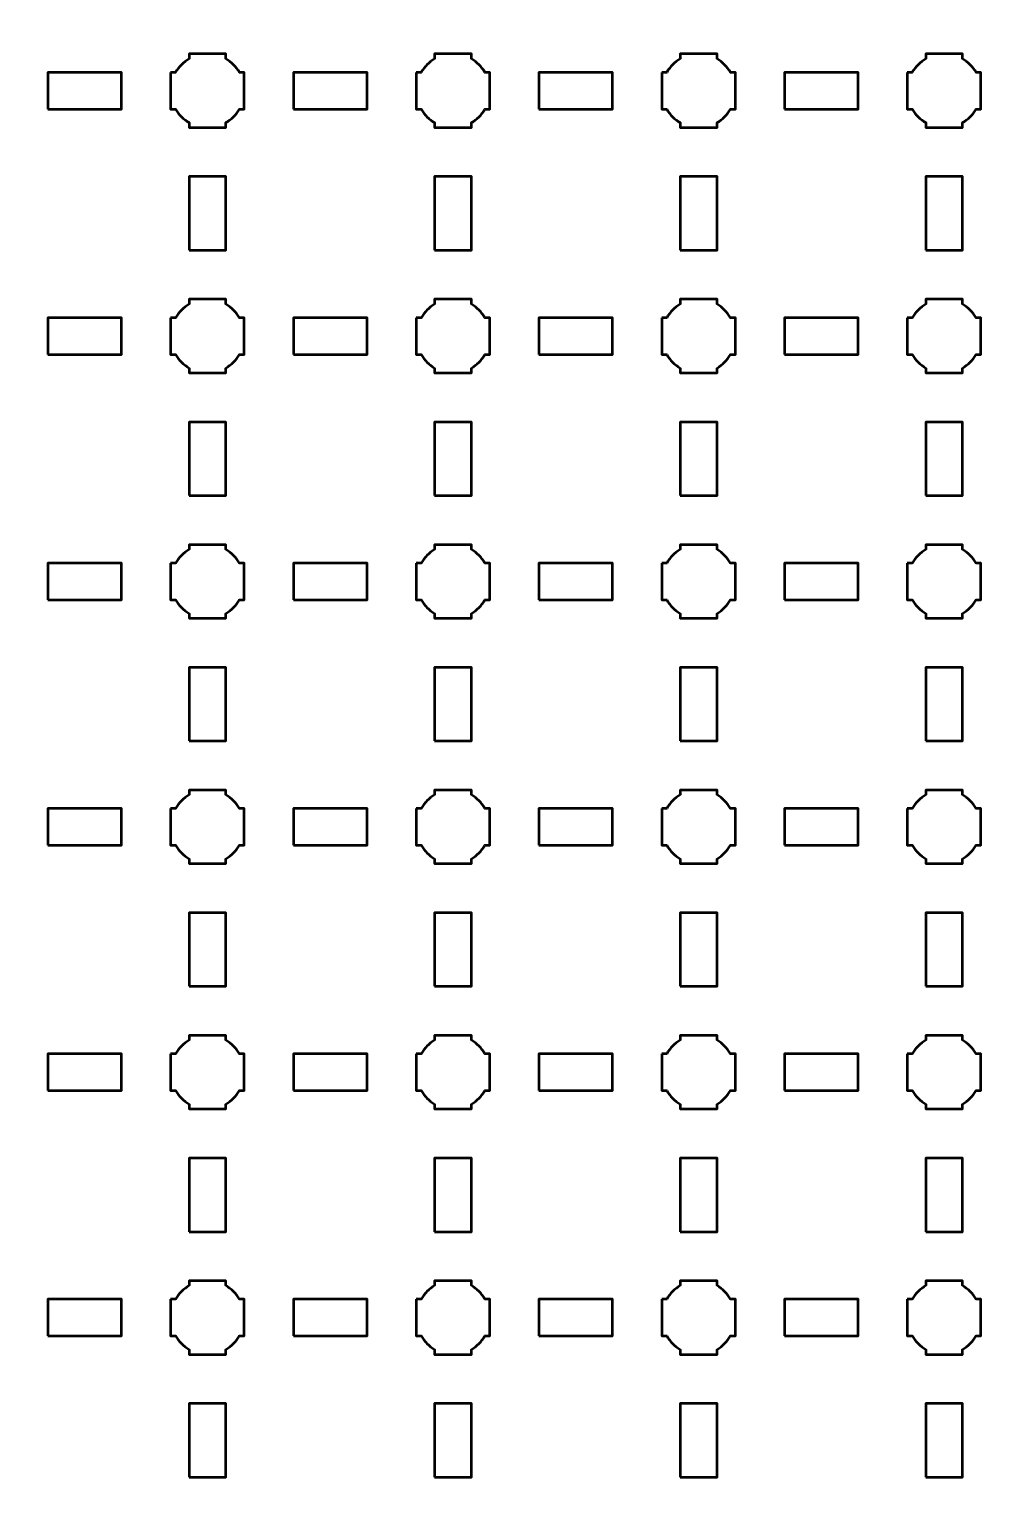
# Model space of a CAD drawing. Header units: centimetres. Extents: x -40.1 to 19.1, y -39.5 to 9.8.
# Drawn here: x -18.95 to -11, y -14.35 to -2.35 of the extents above; entities that cross this region are included whole.
import ezdxf

# ---------------------------------------------------------------- set-up
doc = ezdxf.new("R2010")
doc.units = ezdxf.units.CM
doc.header["$MEASUREMENT"] = 0
doc.layers.add('Layer 1', color=7, linetype='Continuous')

msp = doc.modelspace()

# ---------------------------------------------------------------- linework, layer by layer
at = {"layer": 'Layer 1', "color": 250, "lineweight": 53}
for points in [[(-18.8, -3), (-18.2, -3), (-18.2, -2.7), (-18.8, -2.7), (-18.8, -3)], [(-16.8, -3), (-16.2, -3), (-16.2, -2.7), (-16.8, -2.7), (-16.8, -3)], [(-14.8, -3), (-14.2, -3), (-14.2, -2.7), (-14.8, -2.7), (-14.8, -3)], [(-12.8, -3), (-12.2, -3), (-12.2, -2.7), (-12.8, -2.7), (-12.8, -3)], [(-17.65, -4.15), (-17.35, -4.15), (-17.35, -3.55), (-17.65, -3.55), (-17.65, -4.15)], [(-15.65, -4.15), (-15.35, -4.15), (-15.35, -3.55), (-15.65, -3.55), (-15.65, -4.15)], [(-13.65, -4.15), (-13.35, -4.15), (-13.35, -3.55), (-13.65, -3.55), (-13.65, -4.15)], [(-11.65, -4.15), (-11.35, -4.15), (-11.35, -3.55), (-11.65, -3.55), (-11.65, -4.15)], [(-18.8, -5), (-18.2, -5), (-18.2, -4.7), (-18.8, -4.7), (-18.8, -5)], [(-16.8, -5), (-16.2, -5), (-16.2, -4.7), (-16.8, -4.7), (-16.8, -5)], [(-14.8, -5), (-14.2, -5), (-14.2, -4.7), (-14.8, -4.7), (-14.8, -5)], [(-12.8, -5), (-12.2, -5), (-12.2, -4.7), (-12.8, -4.7), (-12.8, -5)], [(-17.65, -6.15), (-17.35, -6.15), (-17.35, -5.55), (-17.65, -5.55), (-17.65, -6.15)], [(-15.65, -6.15), (-15.35, -6.15), (-15.35, -5.55), (-15.65, -5.55), (-15.65, -6.15)], [(-13.65, -6.15), (-13.35, -6.15), (-13.35, -5.55), (-13.65, -5.55), (-13.65, -6.15)], [(-11.65, -6.15), (-11.35, -6.15), (-11.35, -5.55), (-11.65, -5.55), (-11.65, -6.15)], [(-18.8, -7), (-18.2, -7), (-18.2, -6.7), (-18.8, -6.7), (-18.8, -7)], [(-16.8, -7), (-16.2, -7), (-16.2, -6.7), (-16.8, -6.7), (-16.8, -7)], [(-14.8, -7), (-14.2, -7), (-14.2, -6.7), (-14.8, -6.7), (-14.8, -7)], [(-12.8, -7), (-12.2, -7), (-12.2, -6.7), (-12.8, -6.7), (-12.8, -7)], [(-17.65, -8.15), (-17.35, -8.15), (-17.35, -7.55), (-17.65, -7.55), (-17.65, -8.15)], [(-15.65, -8.15), (-15.35, -8.15), (-15.35, -7.55), (-15.65, -7.55), (-15.65, -8.15)], [(-13.65, -8.15), (-13.35, -8.15), (-13.35, -7.55), (-13.65, -7.55), (-13.65, -8.15)], [(-11.65, -8.15), (-11.35, -8.15), (-11.35, -7.55), (-11.65, -7.55), (-11.65, -8.15)], [(-18.8, -9), (-18.2, -9), (-18.2, -8.7), (-18.8, -8.7), (-18.8, -9)], [(-16.8, -9), (-16.2, -9), (-16.2, -8.7), (-16.8, -8.7), (-16.8, -9)], [(-14.8, -9), (-14.2, -9), (-14.2, -8.7), (-14.8, -8.7), (-14.8, -9)], [(-12.8, -9), (-12.2, -9), (-12.2, -8.7), (-12.8, -8.7), (-12.8, -9)], [(-17.65, -10.15), (-17.35, -10.15), (-17.35, -9.55), (-17.65, -9.55), (-17.65, -10.15)], [(-15.65, -10.15), (-15.35, -10.15), (-15.35, -9.55), (-15.65, -9.55), (-15.65, -10.15)], [(-13.65, -10.15), (-13.35, -10.15), (-13.35, -9.55), (-13.65, -9.55), (-13.65, -10.15)], [(-11.65, -10.15), (-11.35, -10.15), (-11.35, -9.55), (-11.65, -9.55), (-11.65, -10.15)], [(-18.8, -11), (-18.2, -11), (-18.2, -10.7), (-18.8, -10.7), (-18.8, -11)], [(-16.8, -11), (-16.2, -11), (-16.2, -10.7), (-16.8, -10.7), (-16.8, -11)], [(-14.8, -11), (-14.2, -11), (-14.2, -10.7), (-14.8, -10.7), (-14.8, -11)], [(-12.8, -11), (-12.2, -11), (-12.2, -10.7), (-12.8, -10.7), (-12.8, -11)], [(-17.65, -12.15), (-17.35, -12.15), (-17.35, -11.55), (-17.65, -11.55), (-17.65, -12.15)], [(-15.65, -12.15), (-15.35, -12.15), (-15.35, -11.55), (-15.65, -11.55), (-15.65, -12.15)], [(-13.65, -12.15), (-13.35, -12.15), (-13.35, -11.55), (-13.65, -11.55), (-13.65, -12.15)], [(-11.65, -12.15), (-11.35, -12.15), (-11.35, -11.55), (-11.65, -11.55), (-11.65, -12.15)], [(-18.8, -13), (-18.2, -13), (-18.2, -12.7), (-18.8, -12.7), (-18.8, -13)], [(-16.8, -13), (-16.2, -13), (-16.2, -12.7), (-16.8, -12.7), (-16.8, -13)], [(-14.8, -13), (-14.2, -13), (-14.2, -12.7), (-14.8, -12.7), (-14.8, -13)], [(-12.8, -13), (-12.2, -13), (-12.2, -12.7), (-12.8, -12.7), (-12.8, -13)], [(-17.65, -14.15), (-17.35, -14.15), (-17.35, -13.55), (-17.65, -13.55), (-17.65, -14.15)], [(-15.65, -14.15), (-15.35, -14.15), (-15.35, -13.55), (-15.65, -13.55), (-15.65, -14.15)], [(-13.65, -14.15), (-13.35, -14.15), (-13.35, -13.55), (-13.65, -13.55), (-13.65, -14.15)], [(-11.65, -14.15), (-11.35, -14.15), (-11.35, -13.55), (-11.65, -13.55), (-11.65, -14.15)]]:
    msp.add_lwpolyline(points, close=True, dxfattribs=at)
msp.add_open_spline([(-40.15, -39), (-40.15, -39), (-40.15, 9.3), (-40.15, 9.3), (-40.15, 9.3), (-40.15, 9.57609), (-39.92609, 9.8), (-39.65, 9.8), (-39.65, 9.8), (-39.65, 9.8), (18.65, 9.8), (18.65, 9.8), (18.65, 9.8), (18.92609, 9.8), (19.15, 9.57609), (19.15, 9.3), (19.15, 9.3), (19.15, 9.3), (19.15, -39), (19.15, -39), (19.15, -39), (19.15, -39.27609), (18.92609, -39.5), (18.65, -39.5), (18.65, -39.5), (18.65, -39.5), (-39.65, -39.5), (-39.65, -39.5), (-39.65, -39.5), (-39.92609, -39.5), (-40.15, -39.27609), (-40.15, -39)], degree=3, knots=[0, 0, 0, 0, 0.125, 0.125, 0.125, 0.125, 0.25, 0.25, 0.25, 0.25, 0.375, 0.375, 0.375, 0.375, 0.5, 0.5, 0.5, 0.5, 0.625, 0.625, 0.625, 0.625, 0.75, 0.75, 0.75, 0.75, 0.875, 0.875, 0.875, 0.875, 1, 1, 1, 1], dxfattribs=at)
at = {"layer": 'Layer 1', "lineweight": 53}
for points in [[(-17.8, -2.7), (-17.8, -2.7), (-17.75985, -2.7), (-17.75985, -2.7), (-17.75985, -2.7), (-17.7335, -2.65447), (-17.69553, -2.6165), (-17.65, -2.59015), (-17.65, -2.59015), (-17.65, -2.59015), (-17.65, -2.55), (-17.65, -2.55), (-17.65, -2.55), (-17.65, -2.55), (-17.5, -2.55), (-17.5, -2.55), (-17.5, -2.55), (-17.5, -2.55), (-17.35, -2.55), (-17.35, -2.55), (-17.35, -2.55), (-17.35, -2.55), (-17.35, -2.59015), (-17.35, -2.59015), (-17.35, -2.59015), (-17.30447, -2.6165), (-17.2665, -2.65447), (-17.24015, -2.7), (-17.24015, -2.7), (-17.24015, -2.7), (-17.2, -2.7), (-17.2, -2.7), (-17.2, -2.7), (-17.2, -2.7), (-17.2, -2.85), (-17.2, -2.85), (-17.2, -2.85), (-17.2, -2.85), (-17.2, -3), (-17.2, -3), (-17.2, -3), (-17.2, -3), (-17.24015, -3), (-17.24015, -3), (-17.24015, -3), (-17.2665, -3.04553), (-17.30447, -3.0835), (-17.35, -3.10985), (-17.35, -3.10985), (-17.35, -3.10985), (-17.35, -3.15), (-17.35, -3.15), (-17.35, -3.15), (-17.35, -3.15), (-17.5, -3.15), (-17.5, -3.15), (-17.5, -3.15), (-17.5, -3.15), (-17.65, -3.15), (-17.65, -3.15), (-17.65, -3.15), (-17.65, -3.15), (-17.65, -3.10985), (-17.65, -3.10985), (-17.65, -3.10985), (-17.69553, -3.0835), (-17.7335, -3.04553), (-17.75985, -3), (-17.75985, -3), (-17.75985, -3), (-17.8, -3), (-17.8, -3), (-17.8, -3), (-17.8, -3), (-17.8, -2.85), (-17.8, -2.85), (-17.8, -2.85), (-17.8, -2.85), (-17.8, -2.7), (-17.8, -2.7)], [(-15.8, -2.7), (-15.8, -2.7), (-15.75985, -2.7), (-15.75985, -2.7), (-15.75985, -2.7), (-15.7335, -2.65447), (-15.69553, -2.6165), (-15.65, -2.59015), (-15.65, -2.59015), (-15.65, -2.59015), (-15.65, -2.55), (-15.65, -2.55), (-15.65, -2.55), (-15.65, -2.55), (-15.5, -2.55), (-15.5, -2.55), (-15.5, -2.55), (-15.5, -2.55), (-15.35, -2.55), (-15.35, -2.55), (-15.35, -2.55), (-15.35, -2.55), (-15.35, -2.59015), (-15.35, -2.59015), (-15.35, -2.59015), (-15.30447, -2.6165), (-15.2665, -2.65447), (-15.24015, -2.7), (-15.24015, -2.7), (-15.24015, -2.7), (-15.2, -2.7), (-15.2, -2.7), (-15.2, -2.7), (-15.2, -2.7), (-15.2, -2.85), (-15.2, -2.85), (-15.2, -2.85), (-15.2, -2.85), (-15.2, -3), (-15.2, -3), (-15.2, -3), (-15.2, -3), (-15.24015, -3), (-15.24015, -3), (-15.24015, -3), (-15.2665, -3.04553), (-15.30447, -3.0835), (-15.35, -3.10985), (-15.35, -3.10985), (-15.35, -3.10985), (-15.35, -3.15), (-15.35, -3.15), (-15.35, -3.15), (-15.35, -3.15), (-15.5, -3.15), (-15.5, -3.15), (-15.5, -3.15), (-15.5, -3.15), (-15.65, -3.15), (-15.65, -3.15), (-15.65, -3.15), (-15.65, -3.15), (-15.65, -3.10985), (-15.65, -3.10985), (-15.65, -3.10985), (-15.69553, -3.0835), (-15.7335, -3.04553), (-15.75985, -3), (-15.75985, -3), (-15.75985, -3), (-15.8, -3), (-15.8, -3), (-15.8, -3), (-15.8, -3), (-15.8, -2.85), (-15.8, -2.85), (-15.8, -2.85), (-15.8, -2.85), (-15.8, -2.7), (-15.8, -2.7)], [(-13.8, -2.7), (-13.8, -2.7), (-13.75985, -2.7), (-13.75985, -2.7), (-13.75985, -2.7), (-13.7335, -2.65447), (-13.69553, -2.6165), (-13.65, -2.59015), (-13.65, -2.59015), (-13.65, -2.59015), (-13.65, -2.55), (-13.65, -2.55), (-13.65, -2.55), (-13.65, -2.55), (-13.5, -2.55), (-13.5, -2.55), (-13.5, -2.55), (-13.5, -2.55), (-13.35, -2.55), (-13.35, -2.55), (-13.35, -2.55), (-13.35, -2.55), (-13.35, -2.59015), (-13.35, -2.59015), (-13.35, -2.59015), (-13.30447, -2.6165), (-13.2665, -2.65447), (-13.24015, -2.7), (-13.24015, -2.7), (-13.24015, -2.7), (-13.2, -2.7), (-13.2, -2.7), (-13.2, -2.7), (-13.2, -2.7), (-13.2, -2.85), (-13.2, -2.85), (-13.2, -2.85), (-13.2, -2.85), (-13.2, -3), (-13.2, -3), (-13.2, -3), (-13.2, -3), (-13.24015, -3), (-13.24015, -3), (-13.24015, -3), (-13.2665, -3.04553), (-13.30447, -3.0835), (-13.35, -3.10985), (-13.35, -3.10985), (-13.35, -3.10985), (-13.35, -3.15), (-13.35, -3.15), (-13.35, -3.15), (-13.35, -3.15), (-13.5, -3.15), (-13.5, -3.15), (-13.5, -3.15), (-13.5, -3.15), (-13.65, -3.15), (-13.65, -3.15), (-13.65, -3.15), (-13.65, -3.15), (-13.65, -3.10985), (-13.65, -3.10985), (-13.65, -3.10985), (-13.69553, -3.0835), (-13.7335, -3.04553), (-13.75985, -3), (-13.75985, -3), (-13.75985, -3), (-13.8, -3), (-13.8, -3), (-13.8, -3), (-13.8, -3), (-13.8, -2.85), (-13.8, -2.85), (-13.8, -2.85), (-13.8, -2.85), (-13.8, -2.7), (-13.8, -2.7)], [(-11.8, -2.7), (-11.8, -2.7), (-11.75985, -2.7), (-11.75985, -2.7), (-11.75985, -2.7), (-11.7335, -2.65447), (-11.69553, -2.6165), (-11.65, -2.59015), (-11.65, -2.59015), (-11.65, -2.59015), (-11.65, -2.55), (-11.65, -2.55), (-11.65, -2.55), (-11.65, -2.55), (-11.5, -2.55), (-11.5, -2.55), (-11.5, -2.55), (-11.5, -2.55), (-11.35, -2.55), (-11.35, -2.55), (-11.35, -2.55), (-11.35, -2.55), (-11.35, -2.59015), (-11.35, -2.59015), (-11.35, -2.59015), (-11.30447, -2.6165), (-11.2665, -2.65447), (-11.24015, -2.7), (-11.24015, -2.7), (-11.24015, -2.7), (-11.2, -2.7), (-11.2, -2.7), (-11.2, -2.7), (-11.2, -2.7), (-11.2, -2.85), (-11.2, -2.85), (-11.2, -2.85), (-11.2, -2.85), (-11.2, -3), (-11.2, -3), (-11.2, -3), (-11.2, -3), (-11.24015, -3), (-11.24015, -3), (-11.24015, -3), (-11.2665, -3.04553), (-11.30447, -3.0835), (-11.35, -3.10985), (-11.35, -3.10985), (-11.35, -3.10985), (-11.35, -3.15), (-11.35, -3.15), (-11.35, -3.15), (-11.35, -3.15), (-11.5, -3.15), (-11.5, -3.15), (-11.5, -3.15), (-11.5, -3.15), (-11.65, -3.15), (-11.65, -3.15), (-11.65, -3.15), (-11.65, -3.15), (-11.65, -3.10985), (-11.65, -3.10985), (-11.65, -3.10985), (-11.69553, -3.0835), (-11.7335, -3.04553), (-11.75985, -3), (-11.75985, -3), (-11.75985, -3), (-11.8, -3), (-11.8, -3), (-11.8, -3), (-11.8, -3), (-11.8, -2.85), (-11.8, -2.85), (-11.8, -2.85), (-11.8, -2.85), (-11.8, -2.7), (-11.8, -2.7)], [(-17.8, -4.7), (-17.8, -4.7), (-17.75985, -4.7), (-17.75985, -4.7), (-17.75985, -4.7), (-17.7335, -4.65447), (-17.69553, -4.6165), (-17.65, -4.59015), (-17.65, -4.59015), (-17.65, -4.59015), (-17.65, -4.55), (-17.65, -4.55), (-17.65, -4.55), (-17.65, -4.55), (-17.5, -4.55), (-17.5, -4.55), (-17.5, -4.55), (-17.5, -4.55), (-17.35, -4.55), (-17.35, -4.55), (-17.35, -4.55), (-17.35, -4.55), (-17.35, -4.59015), (-17.35, -4.59015), (-17.35, -4.59015), (-17.30447, -4.6165), (-17.2665, -4.65447), (-17.24015, -4.7), (-17.24015, -4.7), (-17.24015, -4.7), (-17.2, -4.7), (-17.2, -4.7), (-17.2, -4.7), (-17.2, -4.7), (-17.2, -4.85), (-17.2, -4.85), (-17.2, -4.85), (-17.2, -4.85), (-17.2, -5), (-17.2, -5), (-17.2, -5), (-17.2, -5), (-17.24015, -5), (-17.24015, -5), (-17.24015, -5), (-17.2665, -5.04553), (-17.30447, -5.0835), (-17.35, -5.10985), (-17.35, -5.10985), (-17.35, -5.10985), (-17.35, -5.15), (-17.35, -5.15), (-17.35, -5.15), (-17.35, -5.15), (-17.5, -5.15), (-17.5, -5.15), (-17.5, -5.15), (-17.5, -5.15), (-17.65, -5.15), (-17.65, -5.15), (-17.65, -5.15), (-17.65, -5.15), (-17.65, -5.10985), (-17.65, -5.10985), (-17.65, -5.10985), (-17.69553, -5.0835), (-17.7335, -5.04553), (-17.75985, -5), (-17.75985, -5), (-17.75985, -5), (-17.8, -5), (-17.8, -5), (-17.8, -5), (-17.8, -5), (-17.8, -4.85), (-17.8, -4.85), (-17.8, -4.85), (-17.8, -4.85), (-17.8, -4.7), (-17.8, -4.7)], [(-15.8, -4.7), (-15.8, -4.7), (-15.75985, -4.7), (-15.75985, -4.7), (-15.75985, -4.7), (-15.7335, -4.65447), (-15.69553, -4.6165), (-15.65, -4.59015), (-15.65, -4.59015), (-15.65, -4.59015), (-15.65, -4.55), (-15.65, -4.55), (-15.65, -4.55), (-15.65, -4.55), (-15.5, -4.55), (-15.5, -4.55), (-15.5, -4.55), (-15.5, -4.55), (-15.35, -4.55), (-15.35, -4.55), (-15.35, -4.55), (-15.35, -4.55), (-15.35, -4.59015), (-15.35, -4.59015), (-15.35, -4.59015), (-15.30447, -4.6165), (-15.2665, -4.65447), (-15.24015, -4.7), (-15.24015, -4.7), (-15.24015, -4.7), (-15.2, -4.7), (-15.2, -4.7), (-15.2, -4.7), (-15.2, -4.7), (-15.2, -4.85), (-15.2, -4.85), (-15.2, -4.85), (-15.2, -4.85), (-15.2, -5), (-15.2, -5), (-15.2, -5), (-15.2, -5), (-15.24015, -5), (-15.24015, -5), (-15.24015, -5), (-15.2665, -5.04553), (-15.30447, -5.0835), (-15.35, -5.10985), (-15.35, -5.10985), (-15.35, -5.10985), (-15.35, -5.15), (-15.35, -5.15), (-15.35, -5.15), (-15.35, -5.15), (-15.5, -5.15), (-15.5, -5.15), (-15.5, -5.15), (-15.5, -5.15), (-15.65, -5.15), (-15.65, -5.15), (-15.65, -5.15), (-15.65, -5.15), (-15.65, -5.10985), (-15.65, -5.10985), (-15.65, -5.10985), (-15.69553, -5.0835), (-15.7335, -5.04553), (-15.75985, -5), (-15.75985, -5), (-15.75985, -5), (-15.8, -5), (-15.8, -5), (-15.8, -5), (-15.8, -5), (-15.8, -4.85), (-15.8, -4.85), (-15.8, -4.85), (-15.8, -4.85), (-15.8, -4.7), (-15.8, -4.7)], [(-13.8, -4.7), (-13.8, -4.7), (-13.75985, -4.7), (-13.75985, -4.7), (-13.75985, -4.7), (-13.7335, -4.65447), (-13.69553, -4.6165), (-13.65, -4.59015), (-13.65, -4.59015), (-13.65, -4.59015), (-13.65, -4.55), (-13.65, -4.55), (-13.65, -4.55), (-13.65, -4.55), (-13.5, -4.55), (-13.5, -4.55), (-13.5, -4.55), (-13.5, -4.55), (-13.35, -4.55), (-13.35, -4.55), (-13.35, -4.55), (-13.35, -4.55), (-13.35, -4.59015), (-13.35, -4.59015), (-13.35, -4.59015), (-13.30447, -4.6165), (-13.2665, -4.65447), (-13.24015, -4.7), (-13.24015, -4.7), (-13.24015, -4.7), (-13.2, -4.7), (-13.2, -4.7), (-13.2, -4.7), (-13.2, -4.7), (-13.2, -4.85), (-13.2, -4.85), (-13.2, -4.85), (-13.2, -4.85), (-13.2, -5), (-13.2, -5), (-13.2, -5), (-13.2, -5), (-13.24015, -5), (-13.24015, -5), (-13.24015, -5), (-13.2665, -5.04553), (-13.30447, -5.0835), (-13.35, -5.10985), (-13.35, -5.10985), (-13.35, -5.10985), (-13.35, -5.15), (-13.35, -5.15), (-13.35, -5.15), (-13.35, -5.15), (-13.5, -5.15), (-13.5, -5.15), (-13.5, -5.15), (-13.5, -5.15), (-13.65, -5.15), (-13.65, -5.15), (-13.65, -5.15), (-13.65, -5.15), (-13.65, -5.10985), (-13.65, -5.10985), (-13.65, -5.10985), (-13.69553, -5.0835), (-13.7335, -5.04553), (-13.75985, -5), (-13.75985, -5), (-13.75985, -5), (-13.8, -5), (-13.8, -5), (-13.8, -5), (-13.8, -5), (-13.8, -4.85), (-13.8, -4.85), (-13.8, -4.85), (-13.8, -4.85), (-13.8, -4.7), (-13.8, -4.7)], [(-11.8, -4.7), (-11.8, -4.7), (-11.75985, -4.7), (-11.75985, -4.7), (-11.75985, -4.7), (-11.7335, -4.65447), (-11.69553, -4.6165), (-11.65, -4.59015), (-11.65, -4.59015), (-11.65, -4.59015), (-11.65, -4.55), (-11.65, -4.55), (-11.65, -4.55), (-11.65, -4.55), (-11.5, -4.55), (-11.5, -4.55), (-11.5, -4.55), (-11.5, -4.55), (-11.35, -4.55), (-11.35, -4.55), (-11.35, -4.55), (-11.35, -4.55), (-11.35, -4.59015), (-11.35, -4.59015), (-11.35, -4.59015), (-11.30447, -4.6165), (-11.2665, -4.65447), (-11.24015, -4.7), (-11.24015, -4.7), (-11.24015, -4.7), (-11.2, -4.7), (-11.2, -4.7), (-11.2, -4.7), (-11.2, -4.7), (-11.2, -4.85), (-11.2, -4.85), (-11.2, -4.85), (-11.2, -4.85), (-11.2, -5), (-11.2, -5), (-11.2, -5), (-11.2, -5), (-11.24015, -5), (-11.24015, -5), (-11.24015, -5), (-11.2665, -5.04553), (-11.30447, -5.0835), (-11.35, -5.10985), (-11.35, -5.10985), (-11.35, -5.10985), (-11.35, -5.15), (-11.35, -5.15), (-11.35, -5.15), (-11.35, -5.15), (-11.5, -5.15), (-11.5, -5.15), (-11.5, -5.15), (-11.5, -5.15), (-11.65, -5.15), (-11.65, -5.15), (-11.65, -5.15), (-11.65, -5.15), (-11.65, -5.10985), (-11.65, -5.10985), (-11.65, -5.10985), (-11.69553, -5.0835), (-11.7335, -5.04553), (-11.75985, -5), (-11.75985, -5), (-11.75985, -5), (-11.8, -5), (-11.8, -5), (-11.8, -5), (-11.8, -5), (-11.8, -4.85), (-11.8, -4.85), (-11.8, -4.85), (-11.8, -4.85), (-11.8, -4.7), (-11.8, -4.7)], [(-17.8, -6.7), (-17.8, -6.7), (-17.75985, -6.7), (-17.75985, -6.7), (-17.75985, -6.7), (-17.7335, -6.65447), (-17.69553, -6.6165), (-17.65, -6.59015), (-17.65, -6.59015), (-17.65, -6.59015), (-17.65, -6.55), (-17.65, -6.55), (-17.65, -6.55), (-17.65, -6.55), (-17.5, -6.55), (-17.5, -6.55), (-17.5, -6.55), (-17.5, -6.55), (-17.35, -6.55), (-17.35, -6.55), (-17.35, -6.55), (-17.35, -6.55), (-17.35, -6.59015), (-17.35, -6.59015), (-17.35, -6.59015), (-17.30447, -6.6165), (-17.2665, -6.65447), (-17.24015, -6.7), (-17.24015, -6.7), (-17.24015, -6.7), (-17.2, -6.7), (-17.2, -6.7), (-17.2, -6.7), (-17.2, -6.7), (-17.2, -6.85), (-17.2, -6.85), (-17.2, -6.85), (-17.2, -6.85), (-17.2, -7), (-17.2, -7), (-17.2, -7), (-17.2, -7), (-17.24015, -7), (-17.24015, -7), (-17.24015, -7), (-17.2665, -7.04553), (-17.30447, -7.0835), (-17.35, -7.10985), (-17.35, -7.10985), (-17.35, -7.10985), (-17.35, -7.15), (-17.35, -7.15), (-17.35, -7.15), (-17.35, -7.15), (-17.5, -7.15), (-17.5, -7.15), (-17.5, -7.15), (-17.5, -7.15), (-17.65, -7.15), (-17.65, -7.15), (-17.65, -7.15), (-17.65, -7.15), (-17.65, -7.10985), (-17.65, -7.10985), (-17.65, -7.10985), (-17.69553, -7.0835), (-17.7335, -7.04553), (-17.75985, -7), (-17.75985, -7), (-17.75985, -7), (-17.8, -7), (-17.8, -7), (-17.8, -7), (-17.8, -7), (-17.8, -6.85), (-17.8, -6.85), (-17.8, -6.85), (-17.8, -6.85), (-17.8, -6.7), (-17.8, -6.7)], [(-15.8, -6.7), (-15.8, -6.7), (-15.75985, -6.7), (-15.75985, -6.7), (-15.75985, -6.7), (-15.7335, -6.65447), (-15.69553, -6.6165), (-15.65, -6.59015), (-15.65, -6.59015), (-15.65, -6.59015), (-15.65, -6.55), (-15.65, -6.55), (-15.65, -6.55), (-15.65, -6.55), (-15.5, -6.55), (-15.5, -6.55), (-15.5, -6.55), (-15.5, -6.55), (-15.35, -6.55), (-15.35, -6.55), (-15.35, -6.55), (-15.35, -6.55), (-15.35, -6.59015), (-15.35, -6.59015), (-15.35, -6.59015), (-15.30447, -6.6165), (-15.2665, -6.65447), (-15.24015, -6.7), (-15.24015, -6.7), (-15.24015, -6.7), (-15.2, -6.7), (-15.2, -6.7), (-15.2, -6.7), (-15.2, -6.7), (-15.2, -6.85), (-15.2, -6.85), (-15.2, -6.85), (-15.2, -6.85), (-15.2, -7), (-15.2, -7), (-15.2, -7), (-15.2, -7), (-15.24015, -7), (-15.24015, -7), (-15.24015, -7), (-15.2665, -7.04553), (-15.30447, -7.0835), (-15.35, -7.10985), (-15.35, -7.10985), (-15.35, -7.10985), (-15.35, -7.15), (-15.35, -7.15), (-15.35, -7.15), (-15.35, -7.15), (-15.5, -7.15), (-15.5, -7.15), (-15.5, -7.15), (-15.5, -7.15), (-15.65, -7.15), (-15.65, -7.15), (-15.65, -7.15), (-15.65, -7.15), (-15.65, -7.10985), (-15.65, -7.10985), (-15.65, -7.10985), (-15.69553, -7.0835), (-15.7335, -7.04553), (-15.75985, -7), (-15.75985, -7), (-15.75985, -7), (-15.8, -7), (-15.8, -7), (-15.8, -7), (-15.8, -7), (-15.8, -6.85), (-15.8, -6.85), (-15.8, -6.85), (-15.8, -6.85), (-15.8, -6.7), (-15.8, -6.7)], [(-13.8, -6.7), (-13.8, -6.7), (-13.75985, -6.7), (-13.75985, -6.7), (-13.75985, -6.7), (-13.7335, -6.65447), (-13.69553, -6.6165), (-13.65, -6.59015), (-13.65, -6.59015), (-13.65, -6.59015), (-13.65, -6.55), (-13.65, -6.55), (-13.65, -6.55), (-13.65, -6.55), (-13.5, -6.55), (-13.5, -6.55), (-13.5, -6.55), (-13.5, -6.55), (-13.35, -6.55), (-13.35, -6.55), (-13.35, -6.55), (-13.35, -6.55), (-13.35, -6.59015), (-13.35, -6.59015), (-13.35, -6.59015), (-13.30447, -6.6165), (-13.2665, -6.65447), (-13.24015, -6.7), (-13.24015, -6.7), (-13.24015, -6.7), (-13.2, -6.7), (-13.2, -6.7), (-13.2, -6.7), (-13.2, -6.7), (-13.2, -6.85), (-13.2, -6.85), (-13.2, -6.85), (-13.2, -6.85), (-13.2, -7), (-13.2, -7), (-13.2, -7), (-13.2, -7), (-13.24015, -7), (-13.24015, -7), (-13.24015, -7), (-13.2665, -7.04553), (-13.30447, -7.0835), (-13.35, -7.10985), (-13.35, -7.10985), (-13.35, -7.10985), (-13.35, -7.15), (-13.35, -7.15), (-13.35, -7.15), (-13.35, -7.15), (-13.5, -7.15), (-13.5, -7.15), (-13.5, -7.15), (-13.5, -7.15), (-13.65, -7.15), (-13.65, -7.15), (-13.65, -7.15), (-13.65, -7.15), (-13.65, -7.10985), (-13.65, -7.10985), (-13.65, -7.10985), (-13.69553, -7.0835), (-13.7335, -7.04553), (-13.75985, -7), (-13.75985, -7), (-13.75985, -7), (-13.8, -7), (-13.8, -7), (-13.8, -7), (-13.8, -7), (-13.8, -6.85), (-13.8, -6.85), (-13.8, -6.85), (-13.8, -6.85), (-13.8, -6.7), (-13.8, -6.7)], [(-11.8, -6.7), (-11.8, -6.7), (-11.75985, -6.7), (-11.75985, -6.7), (-11.75985, -6.7), (-11.7335, -6.65447), (-11.69553, -6.6165), (-11.65, -6.59015), (-11.65, -6.59015), (-11.65, -6.59015), (-11.65, -6.55), (-11.65, -6.55), (-11.65, -6.55), (-11.65, -6.55), (-11.5, -6.55), (-11.5, -6.55), (-11.5, -6.55), (-11.5, -6.55), (-11.35, -6.55), (-11.35, -6.55), (-11.35, -6.55), (-11.35, -6.55), (-11.35, -6.59015), (-11.35, -6.59015), (-11.35, -6.59015), (-11.30447, -6.6165), (-11.2665, -6.65447), (-11.24015, -6.7), (-11.24015, -6.7), (-11.24015, -6.7), (-11.2, -6.7), (-11.2, -6.7), (-11.2, -6.7), (-11.2, -6.7), (-11.2, -6.85), (-11.2, -6.85), (-11.2, -6.85), (-11.2, -6.85), (-11.2, -7), (-11.2, -7), (-11.2, -7), (-11.2, -7), (-11.24015, -7), (-11.24015, -7), (-11.24015, -7), (-11.2665, -7.04553), (-11.30447, -7.0835), (-11.35, -7.10985), (-11.35, -7.10985), (-11.35, -7.10985), (-11.35, -7.15), (-11.35, -7.15), (-11.35, -7.15), (-11.35, -7.15), (-11.5, -7.15), (-11.5, -7.15), (-11.5, -7.15), (-11.5, -7.15), (-11.65, -7.15), (-11.65, -7.15), (-11.65, -7.15), (-11.65, -7.15), (-11.65, -7.10985), (-11.65, -7.10985), (-11.65, -7.10985), (-11.69553, -7.0835), (-11.7335, -7.04553), (-11.75985, -7), (-11.75985, -7), (-11.75985, -7), (-11.8, -7), (-11.8, -7), (-11.8, -7), (-11.8, -7), (-11.8, -6.85), (-11.8, -6.85), (-11.8, -6.85), (-11.8, -6.85), (-11.8, -6.7), (-11.8, -6.7)], [(-17.8, -8.7), (-17.8, -8.7), (-17.75985, -8.7), (-17.75985, -8.7), (-17.75985, -8.7), (-17.7335, -8.65447), (-17.69553, -8.6165), (-17.65, -8.59015), (-17.65, -8.59015), (-17.65, -8.59015), (-17.65, -8.55), (-17.65, -8.55), (-17.65, -8.55), (-17.65, -8.55), (-17.5, -8.55), (-17.5, -8.55), (-17.5, -8.55), (-17.5, -8.55), (-17.35, -8.55), (-17.35, -8.55), (-17.35, -8.55), (-17.35, -8.55), (-17.35, -8.59015), (-17.35, -8.59015), (-17.35, -8.59015), (-17.30447, -8.6165), (-17.2665, -8.65447), (-17.24015, -8.7), (-17.24015, -8.7), (-17.24015, -8.7), (-17.2, -8.7), (-17.2, -8.7), (-17.2, -8.7), (-17.2, -8.7), (-17.2, -8.85), (-17.2, -8.85), (-17.2, -8.85), (-17.2, -8.85), (-17.2, -9), (-17.2, -9), (-17.2, -9), (-17.2, -9), (-17.24015, -9), (-17.24015, -9), (-17.24015, -9), (-17.2665, -9.04553), (-17.30447, -9.0835), (-17.35, -9.10985), (-17.35, -9.10985), (-17.35, -9.10985), (-17.35, -9.15), (-17.35, -9.15), (-17.35, -9.15), (-17.35, -9.15), (-17.5, -9.15), (-17.5, -9.15), (-17.5, -9.15), (-17.5, -9.15), (-17.65, -9.15), (-17.65, -9.15), (-17.65, -9.15), (-17.65, -9.15), (-17.65, -9.10985), (-17.65, -9.10985), (-17.65, -9.10985), (-17.69553, -9.0835), (-17.7335, -9.04553), (-17.75985, -9), (-17.75985, -9), (-17.75985, -9), (-17.8, -9), (-17.8, -9), (-17.8, -9), (-17.8, -9), (-17.8, -8.85), (-17.8, -8.85), (-17.8, -8.85), (-17.8, -8.85), (-17.8, -8.7), (-17.8, -8.7)], [(-15.8, -8.7), (-15.8, -8.7), (-15.75985, -8.7), (-15.75985, -8.7), (-15.75985, -8.7), (-15.7335, -8.65447), (-15.69553, -8.6165), (-15.65, -8.59015), (-15.65, -8.59015), (-15.65, -8.59015), (-15.65, -8.55), (-15.65, -8.55), (-15.65, -8.55), (-15.65, -8.55), (-15.5, -8.55), (-15.5, -8.55), (-15.5, -8.55), (-15.5, -8.55), (-15.35, -8.55), (-15.35, -8.55), (-15.35, -8.55), (-15.35, -8.55), (-15.35, -8.59015), (-15.35, -8.59015), (-15.35, -8.59015), (-15.30447, -8.6165), (-15.2665, -8.65447), (-15.24015, -8.7), (-15.24015, -8.7), (-15.24015, -8.7), (-15.2, -8.7), (-15.2, -8.7), (-15.2, -8.7), (-15.2, -8.7), (-15.2, -8.85), (-15.2, -8.85), (-15.2, -8.85), (-15.2, -8.85), (-15.2, -9), (-15.2, -9), (-15.2, -9), (-15.2, -9), (-15.24015, -9), (-15.24015, -9), (-15.24015, -9), (-15.2665, -9.04553), (-15.30447, -9.0835), (-15.35, -9.10985), (-15.35, -9.10985), (-15.35, -9.10985), (-15.35, -9.15), (-15.35, -9.15), (-15.35, -9.15), (-15.35, -9.15), (-15.5, -9.15), (-15.5, -9.15), (-15.5, -9.15), (-15.5, -9.15), (-15.65, -9.15), (-15.65, -9.15), (-15.65, -9.15), (-15.65, -9.15), (-15.65, -9.10985), (-15.65, -9.10985), (-15.65, -9.10985), (-15.69553, -9.0835), (-15.7335, -9.04553), (-15.75985, -9), (-15.75985, -9), (-15.75985, -9), (-15.8, -9), (-15.8, -9), (-15.8, -9), (-15.8, -9), (-15.8, -8.85), (-15.8, -8.85), (-15.8, -8.85), (-15.8, -8.85), (-15.8, -8.7), (-15.8, -8.7)], [(-13.8, -8.7), (-13.8, -8.7), (-13.75985, -8.7), (-13.75985, -8.7), (-13.75985, -8.7), (-13.7335, -8.65447), (-13.69553, -8.6165), (-13.65, -8.59015), (-13.65, -8.59015), (-13.65, -8.59015), (-13.65, -8.55), (-13.65, -8.55), (-13.65, -8.55), (-13.65, -8.55), (-13.5, -8.55), (-13.5, -8.55), (-13.5, -8.55), (-13.5, -8.55), (-13.35, -8.55), (-13.35, -8.55), (-13.35, -8.55), (-13.35, -8.55), (-13.35, -8.59015), (-13.35, -8.59015), (-13.35, -8.59015), (-13.30447, -8.6165), (-13.2665, -8.65447), (-13.24015, -8.7), (-13.24015, -8.7), (-13.24015, -8.7), (-13.2, -8.7), (-13.2, -8.7), (-13.2, -8.7), (-13.2, -8.7), (-13.2, -8.85), (-13.2, -8.85), (-13.2, -8.85), (-13.2, -8.85), (-13.2, -9), (-13.2, -9), (-13.2, -9), (-13.2, -9), (-13.24015, -9), (-13.24015, -9), (-13.24015, -9), (-13.2665, -9.04553), (-13.30447, -9.0835), (-13.35, -9.10985), (-13.35, -9.10985), (-13.35, -9.10985), (-13.35, -9.15), (-13.35, -9.15), (-13.35, -9.15), (-13.35, -9.15), (-13.5, -9.15), (-13.5, -9.15), (-13.5, -9.15), (-13.5, -9.15), (-13.65, -9.15), (-13.65, -9.15), (-13.65, -9.15), (-13.65, -9.15), (-13.65, -9.10985), (-13.65, -9.10985), (-13.65, -9.10985), (-13.69553, -9.0835), (-13.7335, -9.04553), (-13.75985, -9), (-13.75985, -9), (-13.75985, -9), (-13.8, -9), (-13.8, -9), (-13.8, -9), (-13.8, -9), (-13.8, -8.85), (-13.8, -8.85), (-13.8, -8.85), (-13.8, -8.85), (-13.8, -8.7), (-13.8, -8.7)], [(-11.8, -8.7), (-11.8, -8.7), (-11.75985, -8.7), (-11.75985, -8.7), (-11.75985, -8.7), (-11.7335, -8.65447), (-11.69553, -8.6165), (-11.65, -8.59015), (-11.65, -8.59015), (-11.65, -8.59015), (-11.65, -8.55), (-11.65, -8.55), (-11.65, -8.55), (-11.65, -8.55), (-11.5, -8.55), (-11.5, -8.55), (-11.5, -8.55), (-11.5, -8.55), (-11.35, -8.55), (-11.35, -8.55), (-11.35, -8.55), (-11.35, -8.55), (-11.35, -8.59015), (-11.35, -8.59015), (-11.35, -8.59015), (-11.30447, -8.6165), (-11.2665, -8.65447), (-11.24015, -8.7), (-11.24015, -8.7), (-11.24015, -8.7), (-11.2, -8.7), (-11.2, -8.7), (-11.2, -8.7), (-11.2, -8.7), (-11.2, -8.85), (-11.2, -8.85), (-11.2, -8.85), (-11.2, -8.85), (-11.2, -9), (-11.2, -9), (-11.2, -9), (-11.2, -9), (-11.24015, -9), (-11.24015, -9), (-11.24015, -9), (-11.2665, -9.04553), (-11.30447, -9.0835), (-11.35, -9.10985), (-11.35, -9.10985), (-11.35, -9.10985), (-11.35, -9.15), (-11.35, -9.15), (-11.35, -9.15), (-11.35, -9.15), (-11.5, -9.15), (-11.5, -9.15), (-11.5, -9.15), (-11.5, -9.15), (-11.65, -9.15), (-11.65, -9.15), (-11.65, -9.15), (-11.65, -9.15), (-11.65, -9.10985), (-11.65, -9.10985), (-11.65, -9.10985), (-11.69553, -9.0835), (-11.7335, -9.04553), (-11.75985, -9), (-11.75985, -9), (-11.75985, -9), (-11.8, -9), (-11.8, -9), (-11.8, -9), (-11.8, -9), (-11.8, -8.85), (-11.8, -8.85), (-11.8, -8.85), (-11.8, -8.85), (-11.8, -8.7), (-11.8, -8.7)], [(-17.8, -10.7), (-17.8, -10.7), (-17.75985, -10.7), (-17.75985, -10.7), (-17.75985, -10.7), (-17.7335, -10.65447), (-17.69553, -10.6165), (-17.65, -10.59015), (-17.65, -10.59015), (-17.65, -10.59015), (-17.65, -10.55), (-17.65, -10.55), (-17.65, -10.55), (-17.65, -10.55), (-17.5, -10.55), (-17.5, -10.55), (-17.5, -10.55), (-17.5, -10.55), (-17.35, -10.55), (-17.35, -10.55), (-17.35, -10.55), (-17.35, -10.55), (-17.35, -10.59015), (-17.35, -10.59015), (-17.35, -10.59015), (-17.30447, -10.6165), (-17.2665, -10.65447), (-17.24015, -10.7), (-17.24015, -10.7), (-17.24015, -10.7), (-17.2, -10.7), (-17.2, -10.7), (-17.2, -10.7), (-17.2, -10.7), (-17.2, -10.85), (-17.2, -10.85), (-17.2, -10.85), (-17.2, -10.85), (-17.2, -11), (-17.2, -11), (-17.2, -11), (-17.2, -11), (-17.24015, -11), (-17.24015, -11), (-17.24015, -11), (-17.2665, -11.04553), (-17.30447, -11.0835), (-17.35, -11.10985), (-17.35, -11.10985), (-17.35, -11.10985), (-17.35, -11.15), (-17.35, -11.15), (-17.35, -11.15), (-17.35, -11.15), (-17.5, -11.15), (-17.5, -11.15), (-17.5, -11.15), (-17.5, -11.15), (-17.65, -11.15), (-17.65, -11.15), (-17.65, -11.15), (-17.65, -11.15), (-17.65, -11.10985), (-17.65, -11.10985), (-17.65, -11.10985), (-17.69553, -11.0835), (-17.7335, -11.04553), (-17.75985, -11), (-17.75985, -11), (-17.75985, -11), (-17.8, -11), (-17.8, -11), (-17.8, -11), (-17.8, -11), (-17.8, -10.85), (-17.8, -10.85), (-17.8, -10.85), (-17.8, -10.85), (-17.8, -10.7), (-17.8, -10.7)], [(-15.8, -10.7), (-15.8, -10.7), (-15.75985, -10.7), (-15.75985, -10.7), (-15.75985, -10.7), (-15.7335, -10.65447), (-15.69553, -10.6165), (-15.65, -10.59015), (-15.65, -10.59015), (-15.65, -10.59015), (-15.65, -10.55), (-15.65, -10.55), (-15.65, -10.55), (-15.65, -10.55), (-15.5, -10.55), (-15.5, -10.55), (-15.5, -10.55), (-15.5, -10.55), (-15.35, -10.55), (-15.35, -10.55), (-15.35, -10.55), (-15.35, -10.55), (-15.35, -10.59015), (-15.35, -10.59015), (-15.35, -10.59015), (-15.30447, -10.6165), (-15.2665, -10.65447), (-15.24015, -10.7), (-15.24015, -10.7), (-15.24015, -10.7), (-15.2, -10.7), (-15.2, -10.7), (-15.2, -10.7), (-15.2, -10.7), (-15.2, -10.85), (-15.2, -10.85), (-15.2, -10.85), (-15.2, -10.85), (-15.2, -11), (-15.2, -11), (-15.2, -11), (-15.2, -11), (-15.24015, -11), (-15.24015, -11), (-15.24015, -11), (-15.2665, -11.04553), (-15.30447, -11.0835), (-15.35, -11.10985), (-15.35, -11.10985), (-15.35, -11.10985), (-15.35, -11.15), (-15.35, -11.15), (-15.35, -11.15), (-15.35, -11.15), (-15.5, -11.15), (-15.5, -11.15), (-15.5, -11.15), (-15.5, -11.15), (-15.65, -11.15), (-15.65, -11.15), (-15.65, -11.15), (-15.65, -11.15), (-15.65, -11.10985), (-15.65, -11.10985), (-15.65, -11.10985), (-15.69553, -11.0835), (-15.7335, -11.04553), (-15.75985, -11), (-15.75985, -11), (-15.75985, -11), (-15.8, -11), (-15.8, -11), (-15.8, -11), (-15.8, -11), (-15.8, -10.85), (-15.8, -10.85), (-15.8, -10.85), (-15.8, -10.85), (-15.8, -10.7), (-15.8, -10.7)], [(-13.8, -10.7), (-13.8, -10.7), (-13.75985, -10.7), (-13.75985, -10.7), (-13.75985, -10.7), (-13.7335, -10.65447), (-13.69553, -10.6165), (-13.65, -10.59015), (-13.65, -10.59015), (-13.65, -10.59015), (-13.65, -10.55), (-13.65, -10.55), (-13.65, -10.55), (-13.65, -10.55), (-13.5, -10.55), (-13.5, -10.55), (-13.5, -10.55), (-13.5, -10.55), (-13.35, -10.55), (-13.35, -10.55), (-13.35, -10.55), (-13.35, -10.55), (-13.35, -10.59015), (-13.35, -10.59015), (-13.35, -10.59015), (-13.30447, -10.6165), (-13.2665, -10.65447), (-13.24015, -10.7), (-13.24015, -10.7), (-13.24015, -10.7), (-13.2, -10.7), (-13.2, -10.7), (-13.2, -10.7), (-13.2, -10.7), (-13.2, -10.85), (-13.2, -10.85), (-13.2, -10.85), (-13.2, -10.85), (-13.2, -11), (-13.2, -11), (-13.2, -11), (-13.2, -11), (-13.24015, -11), (-13.24015, -11), (-13.24015, -11), (-13.2665, -11.04553), (-13.30447, -11.0835), (-13.35, -11.10985), (-13.35, -11.10985), (-13.35, -11.10985), (-13.35, -11.15), (-13.35, -11.15), (-13.35, -11.15), (-13.35, -11.15), (-13.5, -11.15), (-13.5, -11.15), (-13.5, -11.15), (-13.5, -11.15), (-13.65, -11.15), (-13.65, -11.15), (-13.65, -11.15), (-13.65, -11.15), (-13.65, -11.10985), (-13.65, -11.10985), (-13.65, -11.10985), (-13.69553, -11.0835), (-13.7335, -11.04553), (-13.75985, -11), (-13.75985, -11), (-13.75985, -11), (-13.8, -11), (-13.8, -11), (-13.8, -11), (-13.8, -11), (-13.8, -10.85), (-13.8, -10.85), (-13.8, -10.85), (-13.8, -10.85), (-13.8, -10.7), (-13.8, -10.7)], [(-11.8, -10.7), (-11.8, -10.7), (-11.75985, -10.7), (-11.75985, -10.7), (-11.75985, -10.7), (-11.7335, -10.65447), (-11.69553, -10.6165), (-11.65, -10.59015), (-11.65, -10.59015), (-11.65, -10.59015), (-11.65, -10.55), (-11.65, -10.55), (-11.65, -10.55), (-11.65, -10.55), (-11.5, -10.55), (-11.5, -10.55), (-11.5, -10.55), (-11.5, -10.55), (-11.35, -10.55), (-11.35, -10.55), (-11.35, -10.55), (-11.35, -10.55), (-11.35, -10.59015), (-11.35, -10.59015), (-11.35, -10.59015), (-11.30447, -10.6165), (-11.2665, -10.65447), (-11.24015, -10.7), (-11.24015, -10.7), (-11.24015, -10.7), (-11.2, -10.7), (-11.2, -10.7), (-11.2, -10.7), (-11.2, -10.7), (-11.2, -10.85), (-11.2, -10.85), (-11.2, -10.85), (-11.2, -10.85), (-11.2, -11), (-11.2, -11), (-11.2, -11), (-11.2, -11), (-11.24015, -11), (-11.24015, -11), (-11.24015, -11), (-11.2665, -11.04553), (-11.30447, -11.0835), (-11.35, -11.10985), (-11.35, -11.10985), (-11.35, -11.10985), (-11.35, -11.15), (-11.35, -11.15), (-11.35, -11.15), (-11.35, -11.15), (-11.5, -11.15), (-11.5, -11.15), (-11.5, -11.15), (-11.5, -11.15), (-11.65, -11.15), (-11.65, -11.15), (-11.65, -11.15), (-11.65, -11.15), (-11.65, -11.10985), (-11.65, -11.10985), (-11.65, -11.10985), (-11.69553, -11.0835), (-11.7335, -11.04553), (-11.75985, -11), (-11.75985, -11), (-11.75985, -11), (-11.8, -11), (-11.8, -11), (-11.8, -11), (-11.8, -11), (-11.8, -10.85), (-11.8, -10.85), (-11.8, -10.85), (-11.8, -10.85), (-11.8, -10.7), (-11.8, -10.7)], [(-17.8, -12.7), (-17.8, -12.7), (-17.75985, -12.7), (-17.75985, -12.7), (-17.75985, -12.7), (-17.7335, -12.65447), (-17.69553, -12.6165), (-17.65, -12.59015), (-17.65, -12.59015), (-17.65, -12.59015), (-17.65, -12.55), (-17.65, -12.55), (-17.65, -12.55), (-17.65, -12.55), (-17.5, -12.55), (-17.5, -12.55), (-17.5, -12.55), (-17.5, -12.55), (-17.35, -12.55), (-17.35, -12.55), (-17.35, -12.55), (-17.35, -12.55), (-17.35, -12.59015), (-17.35, -12.59015), (-17.35, -12.59015), (-17.30447, -12.6165), (-17.2665, -12.65447), (-17.24015, -12.7), (-17.24015, -12.7), (-17.24015, -12.7), (-17.2, -12.7), (-17.2, -12.7), (-17.2, -12.7), (-17.2, -12.7), (-17.2, -12.85), (-17.2, -12.85), (-17.2, -12.85), (-17.2, -12.85), (-17.2, -13), (-17.2, -13), (-17.2, -13), (-17.2, -13), (-17.24015, -13), (-17.24015, -13), (-17.24015, -13), (-17.2665, -13.04553), (-17.30447, -13.0835), (-17.35, -13.10985), (-17.35, -13.10985), (-17.35, -13.10985), (-17.35, -13.15), (-17.35, -13.15), (-17.35, -13.15), (-17.35, -13.15), (-17.5, -13.15), (-17.5, -13.15), (-17.5, -13.15), (-17.5, -13.15), (-17.65, -13.15), (-17.65, -13.15), (-17.65, -13.15), (-17.65, -13.15), (-17.65, -13.10985), (-17.65, -13.10985), (-17.65, -13.10985), (-17.69553, -13.0835), (-17.7335, -13.04553), (-17.75985, -13), (-17.75985, -13), (-17.75985, -13), (-17.8, -13), (-17.8, -13), (-17.8, -13), (-17.8, -13), (-17.8, -12.85), (-17.8, -12.85), (-17.8, -12.85), (-17.8, -12.85), (-17.8, -12.7), (-17.8, -12.7)], [(-15.8, -12.7), (-15.8, -12.7), (-15.75985, -12.7), (-15.75985, -12.7), (-15.75985, -12.7), (-15.7335, -12.65447), (-15.69553, -12.6165), (-15.65, -12.59015), (-15.65, -12.59015), (-15.65, -12.59015), (-15.65, -12.55), (-15.65, -12.55), (-15.65, -12.55), (-15.65, -12.55), (-15.5, -12.55), (-15.5, -12.55), (-15.5, -12.55), (-15.5, -12.55), (-15.35, -12.55), (-15.35, -12.55), (-15.35, -12.55), (-15.35, -12.55), (-15.35, -12.59015), (-15.35, -12.59015), (-15.35, -12.59015), (-15.30447, -12.6165), (-15.2665, -12.65447), (-15.24015, -12.7), (-15.24015, -12.7), (-15.24015, -12.7), (-15.2, -12.7), (-15.2, -12.7), (-15.2, -12.7), (-15.2, -12.7), (-15.2, -12.85), (-15.2, -12.85), (-15.2, -12.85), (-15.2, -12.85), (-15.2, -13), (-15.2, -13), (-15.2, -13), (-15.2, -13), (-15.24015, -13), (-15.24015, -13), (-15.24015, -13), (-15.2665, -13.04553), (-15.30447, -13.0835), (-15.35, -13.10985), (-15.35, -13.10985), (-15.35, -13.10985), (-15.35, -13.15), (-15.35, -13.15), (-15.35, -13.15), (-15.35, -13.15), (-15.5, -13.15), (-15.5, -13.15), (-15.5, -13.15), (-15.5, -13.15), (-15.65, -13.15), (-15.65, -13.15), (-15.65, -13.15), (-15.65, -13.15), (-15.65, -13.10985), (-15.65, -13.10985), (-15.65, -13.10985), (-15.69553, -13.0835), (-15.7335, -13.04553), (-15.75985, -13), (-15.75985, -13), (-15.75985, -13), (-15.8, -13), (-15.8, -13), (-15.8, -13), (-15.8, -13), (-15.8, -12.85), (-15.8, -12.85), (-15.8, -12.85), (-15.8, -12.85), (-15.8, -12.7), (-15.8, -12.7)], [(-13.8, -12.7), (-13.8, -12.7), (-13.75985, -12.7), (-13.75985, -12.7), (-13.75985, -12.7), (-13.7335, -12.65447), (-13.69553, -12.6165), (-13.65, -12.59015), (-13.65, -12.59015), (-13.65, -12.59015), (-13.65, -12.55), (-13.65, -12.55), (-13.65, -12.55), (-13.65, -12.55), (-13.5, -12.55), (-13.5, -12.55), (-13.5, -12.55), (-13.5, -12.55), (-13.35, -12.55), (-13.35, -12.55), (-13.35, -12.55), (-13.35, -12.55), (-13.35, -12.59015), (-13.35, -12.59015), (-13.35, -12.59015), (-13.30447, -12.6165), (-13.2665, -12.65447), (-13.24015, -12.7), (-13.24015, -12.7), (-13.24015, -12.7), (-13.2, -12.7), (-13.2, -12.7), (-13.2, -12.7), (-13.2, -12.7), (-13.2, -12.85), (-13.2, -12.85), (-13.2, -12.85), (-13.2, -12.85), (-13.2, -13), (-13.2, -13), (-13.2, -13), (-13.2, -13), (-13.24015, -13), (-13.24015, -13), (-13.24015, -13), (-13.2665, -13.04553), (-13.30447, -13.0835), (-13.35, -13.10985), (-13.35, -13.10985), (-13.35, -13.10985), (-13.35, -13.15), (-13.35, -13.15), (-13.35, -13.15), (-13.35, -13.15), (-13.5, -13.15), (-13.5, -13.15), (-13.5, -13.15), (-13.5, -13.15), (-13.65, -13.15), (-13.65, -13.15), (-13.65, -13.15), (-13.65, -13.15), (-13.65, -13.10985), (-13.65, -13.10985), (-13.65, -13.10985), (-13.69553, -13.0835), (-13.7335, -13.04553), (-13.75985, -13), (-13.75985, -13), (-13.75985, -13), (-13.8, -13), (-13.8, -13), (-13.8, -13), (-13.8, -13), (-13.8, -12.85), (-13.8, -12.85), (-13.8, -12.85), (-13.8, -12.85), (-13.8, -12.7), (-13.8, -12.7)], [(-11.8, -12.7), (-11.8, -12.7), (-11.75985, -12.7), (-11.75985, -12.7), (-11.75985, -12.7), (-11.7335, -12.65447), (-11.69553, -12.6165), (-11.65, -12.59015), (-11.65, -12.59015), (-11.65, -12.59015), (-11.65, -12.55), (-11.65, -12.55), (-11.65, -12.55), (-11.65, -12.55), (-11.5, -12.55), (-11.5, -12.55), (-11.5, -12.55), (-11.5, -12.55), (-11.35, -12.55), (-11.35, -12.55), (-11.35, -12.55), (-11.35, -12.55), (-11.35, -12.59015), (-11.35, -12.59015), (-11.35, -12.59015), (-11.30447, -12.6165), (-11.2665, -12.65447), (-11.24015, -12.7), (-11.24015, -12.7), (-11.24015, -12.7), (-11.2, -12.7), (-11.2, -12.7), (-11.2, -12.7), (-11.2, -12.7), (-11.2, -12.85), (-11.2, -12.85), (-11.2, -12.85), (-11.2, -12.85), (-11.2, -13), (-11.2, -13), (-11.2, -13), (-11.2, -13), (-11.24015, -13), (-11.24015, -13), (-11.24015, -13), (-11.2665, -13.04553), (-11.30447, -13.0835), (-11.35, -13.10985), (-11.35, -13.10985), (-11.35, -13.10985), (-11.35, -13.15), (-11.35, -13.15), (-11.35, -13.15), (-11.35, -13.15), (-11.5, -13.15), (-11.5, -13.15), (-11.5, -13.15), (-11.5, -13.15), (-11.65, -13.15), (-11.65, -13.15), (-11.65, -13.15), (-11.65, -13.15), (-11.65, -13.10985), (-11.65, -13.10985), (-11.65, -13.10985), (-11.69553, -13.0835), (-11.7335, -13.04553), (-11.75985, -13), (-11.75985, -13), (-11.75985, -13), (-11.8, -13), (-11.8, -13), (-11.8, -13), (-11.8, -13), (-11.8, -12.85), (-11.8, -12.85), (-11.8, -12.85), (-11.8, -12.85), (-11.8, -12.7), (-11.8, -12.7)]]:
    msp.add_open_spline(points, degree=3, knots=[0, 0, 0, 0, 0.05, 0.05, 0.05, 0.05, 0.1, 0.1, 0.1, 0.1, 0.15, 0.15, 0.15, 0.15, 0.2, 0.2, 0.2, 0.2, 0.25, 0.25, 0.25, 0.25, 0.3, 0.3, 0.3, 0.3, 0.35, 0.35, 0.35, 0.35, 0.4, 0.4, 0.4, 0.4, 0.45, 0.45, 0.45, 0.45, 0.5, 0.5, 0.5, 0.5, 0.55, 0.55, 0.55, 0.55, 0.6, 0.6, 0.6, 0.6, 0.65, 0.65, 0.65, 0.65, 0.7, 0.7, 0.7, 0.7, 0.75, 0.75, 0.75, 0.75, 0.8, 0.8, 0.8, 0.8, 0.85, 0.85, 0.85, 0.85, 0.9, 0.9, 0.9, 0.9, 0.95, 0.95, 0.95, 0.95, 1, 1, 1, 1], dxfattribs=at)

doc.saveas('drawing.dxf')
